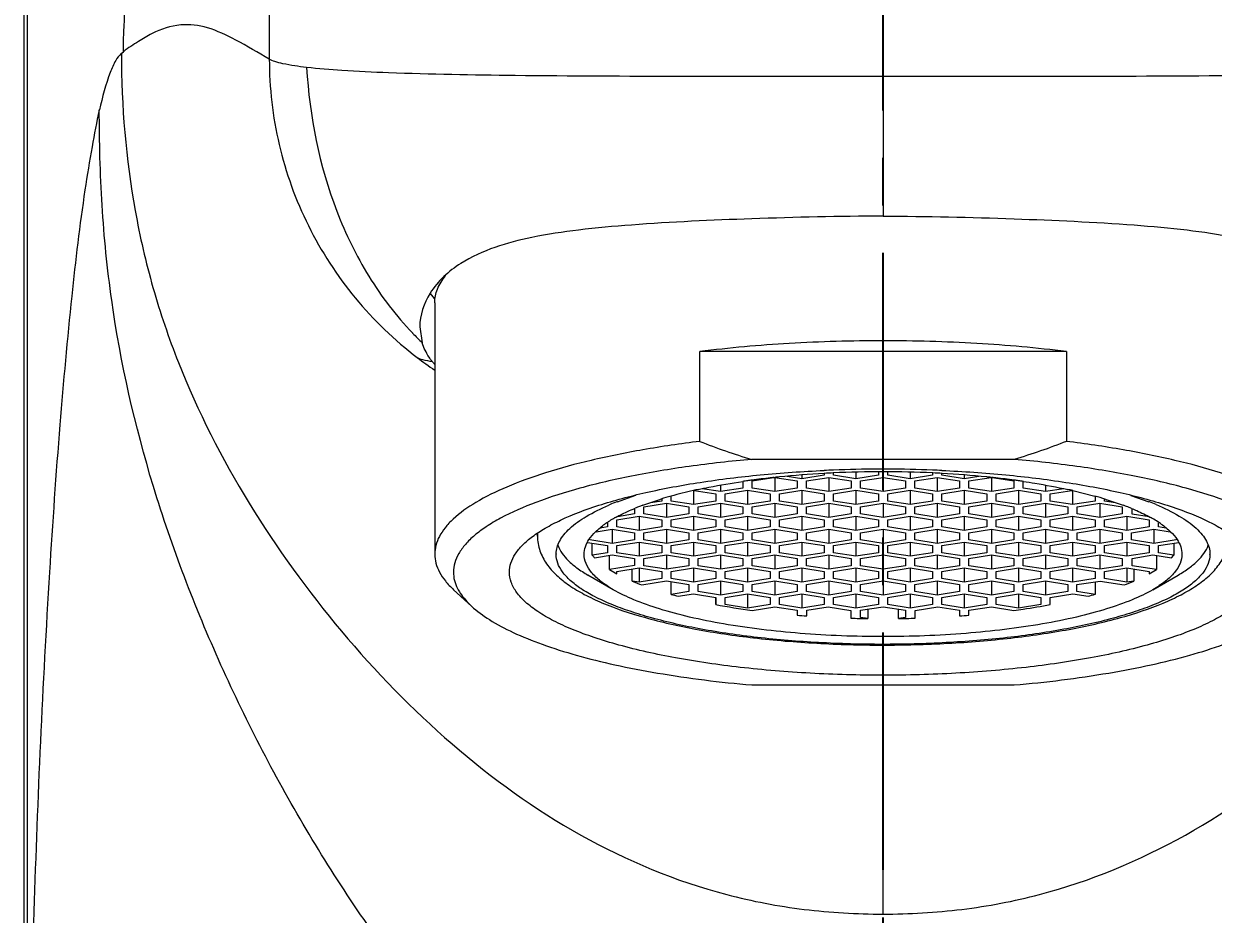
# Model space of a CAD drawing. Header units: millimetres. Extents: x 1991 to 2585, y -545 to -125.
# Drawn here: x 2343.25 to 2375.09, y -341.19 to -317.37 of the extents above; entities that cross this region are included whole.
import ezdxf

# ---------------------------------------------------------------- set-up
doc = ezdxf.new("R2010")
doc.units = ezdxf.units.MM
doc.header["$LTSCALE"] = 0.1
doc.linetypes.add('CENTERX2', pattern=[101.6, 63.5, -12.7, 12.7, -12.7])
doc.layers.get('0').update_dxf_attribs({"lineweight": 13})
doc.layers.add('CENTER', color=1, linetype='CENTERX2')
doc.layers.add('DIM', color=3, linetype='Continuous', lineweight=9)
doc.styles.get("Standard").update_dxf_attribs({"font": 'arial.ttf'})
doc.dimstyles.new('ISO-25', dxfattribs={"dimtxt": 2.5, "dimasz": 2.5, "dimexe": 1.25, "dimexo": 0.625, "dimtad": 1, "dimtxsty": 'Standard', "dimcen": 2.5, "dimadec": 0, "dimazin": 0, "dimtfac": 1, "dimtmove": 0, "dimatfit": 3, "dimfxl": 0, "dimarcsym": 0})

# ---------------------------------------------------------------- blocks, each defined once
blk = doc.blocks.new('*D14')
at = {"layer": 'Defpoints', "color": 0}
for p in [(2366.25, -268.181), (2437.775, -268.181), (2389.25, -408.015)]:
    blk.add_point(p, dxfattribs=at)
at = {"layer": 'DIM', "color": 3, "linetype": 'ByBlock', "lineweight": -2}
for p, q in [((2366.875, -268.181), (2439.025, -268.181)), ((2437.775, -405.515), (2437.775, -270.681)), ((2389.875, -408.015), (2439.025, -408.015))]:
    blk.add_line(p, q, dxfattribs=at)
at = {"layer": 'DIM', "color": 3}
for points in [[(2437.358, -270.681), (2438.192, -270.681), (2437.775, -268.181)], [(2437.358, -405.515), (2438.192, -405.515), (2437.775, -408.015)]]:
    blk.add_solid(points, dxfattribs=at)
at = {"layer": 'DIM', "color": 3, "insert": (2434.145, -338.098), "char_height": 5, "attachment_point": 5, "rotation": 90}
blk.add_mtext('139,8', dxfattribs=at)

msp = doc.modelspace()

# ---------------------------------------------------------------- linework, layer by layer
at = {"color": 7, "linetype": 'Continuous'}
for p, q in [((2343.25, -308.015), (2343.25, -407.968)), ((2343.35, -351.329), (2343.35, -308.015)), ((2349.822, -309.363), (2349.822, -318.315)), ((2366.25, -309.688), (2366.25, -318.782)), ((2345.861, -318.169), (2345.919, -318.12)), ((2366.25, -318.782), (2366.25, -322.518)), ((2354.124, -324.586), (2354.236, -324.717)), ((2354.25, -324.833), (2354.25, -331.562)), ((2353.85, -325.476), (2353.916, -325.907)), ((2361.342, -328.544), (2361.342, -326.141)), ((2371.159, -326.141), (2361.342, -326.141)), ((2371.159, -326.141), (2371.159, -328.544)), ((2369.764, -329.025), (2362.737, -329.025)), ((2362.75, -329.602), (2363.33, -329.509)), ((2363.328, -329.51), (2363.35, -329.507)), ((2363.35, -329.506), (2363.35, -329.888)), ((2363.357, -329.507), (2363.95, -329.602)), ((2364.075, -329.542), (2363.683, -329.479)), ((2364.075, -329.446), (2364.075, -329.542)), ((2364.675, -329.447), (2364.075, -329.542)), ((2364.2, -329.602), (2364.8, -329.506)), ((2364.675, -329.404), (2364.675, -329.447)), ((2364.8, -329.506), (2364.8, -329.888)), ((2364.8, -329.506), (2365.4, -329.602)), ((2364.925, -329.447), (2364.925, -329.394)), ((2365.525, -329.542), (2364.925, -329.447)), ((2365.525, -329.369), (2365.525, -329.542)), ((2366.125, -329.447), (2365.525, -329.542)), ((2365.65, -329.602), (2366.25, -329.506)), ((2366.125, -329.363), (2366.125, -329.447)), ((2366.25, -329.506), (2366.25, -329.888)), ((2366.25, -329.506), (2366.85, -329.602)), ((2366.375, -329.447), (2366.375, -329.363)), ((2366.975, -329.542), (2366.375, -329.447)), ((2366.975, -329.369), (2366.975, -329.542)), ((2367.575, -329.447), (2366.975, -329.542)), ((2367.1, -329.602), (2367.7, -329.506)), ((2367.575, -329.394), (2367.575, -329.447)), ((2367.7, -329.506), (2367.7, -329.888)), ((2367.7, -329.506), (2368.3, -329.602)), ((2367.825, -329.447), (2367.825, -329.404)), ((2368.425, -329.542), (2367.825, -329.447)), ((2368.425, -329.446), (2368.425, -329.542)), ((2368.818, -329.479), (2368.425, -329.542)), ((2368.55, -329.602), (2369.144, -329.507)), ((2369.15, -329.506), (2369.15, -329.888)), ((2369.151, -329.507), (2369.173, -329.51)), ((2369.171, -329.509), (2369.75, -329.602)), ((2361.9, -329.888), (2361.411, -329.81)), ((2361.9, -329.718), (2361.9, -329.888)), ((2362.5, -329.793), (2361.9, -329.888)), ((2362.5, -329.619), (2362.5, -329.793)), ((2362.75, -329.793), (2362.75, -329.602)), ((2363.35, -329.888), (2362.75, -329.793)), ((2363.95, -329.793), (2363.35, -329.888)), ((2363.95, -329.602), (2363.95, -329.793)), ((2364.2, -329.793), (2364.2, -329.602)), ((2364.8, -329.888), (2364.2, -329.793)), ((2365.4, -329.793), (2364.8, -329.888)), ((2365.4, -329.602), (2365.4, -329.793)), ((2365.65, -329.793), (2365.65, -329.602)), ((2366.25, -329.888), (2365.65, -329.793)), ((2366.85, -329.793), (2366.25, -329.888)), ((2366.85, -329.602), (2366.85, -329.793)), ((2367.1, -329.793), (2367.1, -329.602)), ((2367.7, -329.888), (2367.1, -329.793)), ((2368.3, -329.793), (2367.7, -329.888)), ((2368.3, -329.602), (2368.3, -329.793)), ((2368.55, -329.793), (2368.55, -329.602)), ((2369.15, -329.888), (2368.55, -329.793)), ((2369.75, -329.793), (2369.15, -329.888)), ((2369.75, -329.602), (2369.75, -329.793)), ((2370, -329.793), (2370, -329.619)), ((2370.6, -329.888), (2370, -329.793)), ((2370.6, -329.718), (2370.6, -329.888)), ((2371.09, -329.81), (2370.6, -329.888)), ((2359.139, -330.157), (2359.629, -329.986)), ((2359.822, -330.25), (2360.302, -330.088)), ((2360.325, -330.139), (2360.029, -330.186)), ((2360.325, -330.083), (2360.325, -330.139)), ((2360.575, -330.139), (2360.575, -330.014)), ((2361.175, -330.234), (2360.575, -330.139)), ((2361.175, -329.861), (2361.175, -330.234)), ((2361.775, -330.139), (2361.175, -330.234)), ((2361.195, -329.855), (2361.775, -329.948)), ((2361.775, -329.948), (2361.775, -330.139)), ((2362.025, -329.948), (2362.625, -329.852)), ((2362.025, -330.139), (2362.025, -329.948)), ((2362.625, -330.234), (2362.025, -330.139)), ((2362.625, -329.852), (2362.625, -330.234)), ((2362.625, -329.852), (2363.225, -329.948)), ((2363.225, -330.139), (2362.625, -330.234)), ((2363.225, -329.948), (2363.225, -330.139)), ((2363.475, -329.948), (2364.075, -329.852)), ((2363.475, -330.139), (2363.475, -329.948)), ((2364.075, -330.234), (2363.475, -330.139)), ((2364.075, -329.852), (2364.075, -330.234)), ((2364.075, -329.852), (2364.675, -329.948)), ((2364.675, -330.139), (2364.075, -330.234)), ((2364.675, -329.948), (2364.675, -330.139)), ((2364.925, -329.948), (2365.525, -329.852)), ((2364.925, -330.139), (2364.925, -329.948)), ((2365.525, -330.234), (2364.925, -330.139)), ((2365.525, -329.852), (2365.525, -330.234)), ((2365.525, -329.852), (2366.125, -329.948)), ((2366.125, -330.139), (2365.525, -330.234)), ((2366.125, -329.948), (2366.125, -330.139)), ((2366.375, -329.948), (2366.975, -329.852)), ((2366.375, -330.139), (2366.375, -329.948)), ((2366.975, -330.234), (2366.375, -330.139)), ((2366.975, -329.852), (2366.975, -330.234)), ((2366.975, -329.852), (2367.575, -329.948)), ((2367.575, -330.139), (2366.975, -330.234)), ((2367.575, -329.948), (2367.575, -330.139)), ((2367.825, -329.948), (2368.425, -329.852)), ((2367.825, -330.139), (2367.825, -329.948)), ((2368.425, -330.234), (2367.825, -330.139)), ((2368.425, -329.852), (2368.425, -330.234)), ((2368.425, -329.852), (2369.025, -329.948)), ((2369.025, -330.139), (2368.425, -330.234)), ((2369.025, -329.948), (2369.025, -330.139)), ((2369.275, -329.948), (2369.875, -329.852)), ((2369.275, -330.139), (2369.275, -329.948)), ((2369.875, -330.234), (2369.275, -330.139)), ((2369.875, -329.852), (2369.875, -330.234)), ((2369.875, -329.852), (2370.475, -329.948)), ((2370.475, -330.139), (2369.875, -330.234)), ((2370.475, -329.948), (2370.475, -330.139)), ((2370.725, -329.948), (2371.306, -329.855)), ((2370.725, -330.139), (2370.725, -329.948)), ((2371.325, -330.234), (2370.725, -330.139)), ((2371.325, -329.861), (2371.325, -330.234)), ((2371.925, -330.139), (2371.325, -330.234)), ((2371.328, -329.858), (2371.921, -330.007)), ((2371.925, -330.014), (2371.925, -330.139)), ((2372.175, -330.139), (2372.175, -330.083)), ((2372.472, -330.186), (2372.175, -330.139)), ((2372.199, -330.088), (2372.679, -330.25)), ((2372.882, -329.989), (2373.362, -330.157)), ((2359.599, -330.34), (2359.598, -330.485)), ((2359.85, -330.294), (2360.45, -330.198)), ((2359.85, -330.485), (2359.85, -330.294)), ((2360.45, -330.198), (2360.45, -330.58)), ((2360.45, -330.198), (2361.05, -330.294)), ((2361.05, -330.294), (2361.05, -330.485)), ((2361.3, -330.294), (2361.9, -330.198)), ((2361.3, -330.485), (2361.3, -330.294)), ((2361.9, -330.198), (2361.9, -330.58)), ((2361.9, -330.198), (2362.5, -330.294)), ((2362.5, -330.294), (2362.5, -330.485)), ((2362.75, -330.294), (2363.35, -330.198)), ((2362.75, -330.485), (2362.75, -330.294)), ((2363.35, -330.198), (2363.35, -330.58)), ((2363.35, -330.198), (2363.95, -330.294)), ((2363.95, -330.294), (2363.95, -330.485)), ((2364.2, -330.294), (2364.8, -330.198)), ((2364.2, -330.485), (2364.2, -330.294)), ((2364.8, -330.198), (2364.8, -330.58)), ((2364.8, -330.198), (2365.4, -330.294)), ((2365.4, -330.294), (2365.4, -330.485)), ((2365.65, -330.294), (2366.25, -330.198)), ((2365.65, -330.485), (2365.65, -330.294)), ((2366.25, -330.198), (2366.25, -330.58)), ((2366.25, -330.198), (2366.85, -330.294)), ((2366.85, -330.294), (2366.85, -330.485)), ((2367.1, -330.294), (2367.7, -330.198)), ((2367.1, -330.485), (2367.1, -330.294)), ((2367.7, -330.198), (2367.7, -330.58)), ((2367.7, -330.198), (2368.3, -330.294)), ((2368.3, -330.294), (2368.3, -330.485)), ((2368.55, -330.294), (2369.15, -330.198)), ((2368.55, -330.485), (2368.55, -330.294)), ((2369.15, -330.198), (2369.15, -330.58)), ((2369.15, -330.198), (2369.75, -330.294)), ((2369.75, -330.294), (2369.75, -330.485)), ((2370, -330.294), (2370.6, -330.198)), ((2370, -330.485), (2370, -330.294)), ((2370.6, -330.198), (2370.6, -330.58)), ((2370.6, -330.198), (2371.2, -330.294)), ((2371.2, -330.294), (2371.2, -330.485)), ((2371.45, -330.294), (2372.05, -330.198)), ((2371.45, -330.485), (2371.45, -330.294)), ((2372.05, -330.198), (2372.05, -330.58)), ((2372.05, -330.198), (2372.65, -330.294)), ((2372.65, -330.294), (2372.65, -330.485)), ((2372.918, -330.488), (2372.918, -330.348)), ((2358.874, -330.724), (2358.874, -330.831)), ((2359.125, -330.64), (2359.725, -330.545)), ((2359.125, -330.831), (2359.125, -330.64)), ((2359.598, -330.485), (2359.143, -330.558)), ((2359.725, -330.545), (2359.725, -330.927)), ((2359.725, -330.545), (2360.325, -330.64)), ((2360.45, -330.58), (2359.85, -330.485)), ((2360.325, -330.64), (2360.325, -330.831)), ((2361.05, -330.485), (2360.45, -330.58)), ((2360.575, -330.64), (2361.175, -330.545)), ((2360.575, -330.831), (2360.575, -330.64)), ((2361.175, -330.545), (2361.175, -330.927)), ((2361.175, -330.545), (2361.775, -330.64)), ((2361.9, -330.58), (2361.3, -330.485)), ((2361.775, -330.64), (2361.775, -330.831)), ((2362.5, -330.485), (2361.9, -330.58)), ((2362.025, -330.64), (2362.625, -330.545)), ((2362.025, -330.831), (2362.025, -330.64)), ((2362.625, -330.545), (2362.625, -330.927)), ((2362.625, -330.545), (2363.225, -330.64)), ((2363.35, -330.58), (2362.75, -330.485)), ((2363.225, -330.64), (2363.225, -330.831)), ((2363.95, -330.485), (2363.35, -330.58)), ((2363.475, -330.64), (2364.075, -330.545)), ((2363.475, -330.831), (2363.475, -330.64)), ((2364.075, -330.545), (2364.075, -330.927)), ((2364.075, -330.545), (2364.675, -330.64)), ((2364.8, -330.58), (2364.2, -330.485)), ((2364.675, -330.64), (2364.675, -330.831)), ((2365.4, -330.485), (2364.8, -330.58)), ((2364.925, -330.64), (2365.525, -330.545)), ((2364.925, -330.831), (2364.925, -330.64)), ((2365.525, -330.545), (2365.525, -330.927)), ((2365.525, -330.545), (2366.125, -330.64)), ((2366.25, -330.58), (2365.65, -330.485)), ((2366.125, -330.64), (2366.125, -330.831)), ((2366.85, -330.485), (2366.25, -330.58)), ((2366.375, -330.64), (2366.975, -330.545)), ((2366.375, -330.831), (2366.375, -330.64)), ((2366.975, -330.545), (2366.975, -330.927)), ((2366.975, -330.545), (2367.575, -330.64)), ((2367.7, -330.58), (2367.1, -330.485)), ((2367.575, -330.64), (2367.575, -330.831)), ((2368.3, -330.485), (2367.7, -330.58)), ((2367.825, -330.64), (2368.425, -330.545)), ((2367.825, -330.831), (2367.825, -330.64)), ((2368.425, -330.545), (2368.425, -330.927)), ((2368.425, -330.545), (2369.025, -330.64)), ((2369.15, -330.58), (2368.55, -330.485)), ((2369.025, -330.64), (2369.025, -330.831)), ((2369.75, -330.485), (2369.15, -330.58)), ((2369.275, -330.64), (2369.875, -330.545)), ((2369.275, -330.831), (2369.275, -330.64)), ((2369.875, -330.545), (2369.875, -330.927)), ((2369.875, -330.545), (2370.475, -330.64)), ((2370.6, -330.58), (2370, -330.485)), ((2370.475, -330.64), (2370.475, -330.831)), ((2371.2, -330.485), (2370.6, -330.58)), ((2370.725, -330.64), (2371.325, -330.545)), ((2370.725, -330.831), (2370.725, -330.64)), ((2371.325, -330.545), (2371.325, -330.927)), ((2371.325, -330.545), (2371.925, -330.64)), ((2372.05, -330.58), (2371.45, -330.485)), ((2371.925, -330.64), (2371.925, -330.831)), ((2372.65, -330.485), (2372.05, -330.58)), ((2372.177, -330.64), (2372.773, -330.545)), ((2372.177, -330.831), (2372.177, -330.64)), ((2372.773, -330.545), (2373.377, -330.64)), ((2372.78, -330.545), (2372.78, -330.926)), ((2373.373, -330.565), (2372.918, -330.488)), ((2373.377, -330.64), (2373.377, -330.831)), ((2373.627, -330.831), (2373.627, -330.724)), ((2357, -331.082), (2357, -331.016)), ((2358.567, -330.96), (2359, -330.891)), ((2358.874, -330.831), (2358.678, -330.862)), ((2359, -330.891), (2359, -331.273)), ((2359, -330.891), (2359.6, -330.986)), ((2359.725, -330.927), (2359.125, -330.831)), ((2359.6, -330.986), (2359.6, -331.177)), ((2360.325, -330.831), (2359.725, -330.927)), ((2359.85, -330.986), (2360.45, -330.891)), ((2359.85, -331.177), (2359.85, -330.986)), ((2360.45, -330.891), (2360.45, -331.273)), ((2360.45, -330.891), (2361.05, -330.986)), ((2361.175, -330.927), (2360.575, -330.831)), ((2361.05, -330.986), (2361.05, -331.177)), ((2361.775, -330.831), (2361.175, -330.927)), ((2361.3, -330.986), (2361.9, -330.891)), ((2361.3, -331.177), (2361.3, -330.986)), ((2361.9, -330.891), (2361.9, -331.273)), ((2361.9, -330.891), (2362.5, -330.986)), ((2362.625, -330.927), (2362.025, -330.831)), ((2362.5, -330.986), (2362.5, -331.177)), ((2363.225, -330.831), (2362.625, -330.927)), ((2362.75, -330.986), (2363.35, -330.891)), ((2362.75, -331.177), (2362.75, -330.986)), ((2363.35, -330.891), (2363.35, -331.273)), ((2363.35, -330.891), (2363.95, -330.986)), ((2364.075, -330.927), (2363.475, -330.831)), ((2363.95, -330.986), (2363.95, -331.177)), ((2364.675, -330.831), (2364.075, -330.927)), ((2364.2, -330.986), (2364.8, -330.891)), ((2364.2, -331.177), (2364.2, -330.986)), ((2364.8, -330.891), (2364.8, -331.273)), ((2364.8, -330.891), (2365.4, -330.986)), ((2365.525, -330.927), (2364.925, -330.831)), ((2365.4, -330.986), (2365.4, -331.177)), ((2366.125, -330.831), (2365.525, -330.927)), ((2365.65, -330.986), (2366.25, -330.891)), ((2365.65, -331.177), (2365.65, -330.986)), ((2366.25, -330.891), (2366.25, -331.273)), ((2366.25, -330.891), (2366.85, -330.986)), ((2366.975, -330.927), (2366.375, -330.831)), ((2366.85, -330.986), (2366.85, -331.177)), ((2367.575, -330.831), (2366.975, -330.927)), ((2367.1, -330.986), (2367.7, -330.891)), ((2367.1, -331.177), (2367.1, -330.986)), ((2367.7, -330.891), (2367.7, -331.273)), ((2367.7, -330.891), (2368.3, -330.986)), ((2368.425, -330.927), (2367.825, -330.831)), ((2368.3, -330.986), (2368.3, -331.177)), ((2369.025, -330.831), (2368.425, -330.927)), ((2368.55, -330.986), (2369.15, -330.891)), ((2368.55, -331.177), (2368.55, -330.986)), ((2369.15, -330.891), (2369.15, -331.273)), ((2369.15, -330.891), (2369.75, -330.986)), ((2369.875, -330.927), (2369.275, -330.831)), ((2369.75, -330.986), (2369.75, -331.177)), ((2370.475, -330.831), (2369.875, -330.927)), ((2370, -330.986), (2370.6, -330.891)), ((2370, -331.177), (2370, -330.986)), ((2370.6, -330.891), (2370.6, -331.273)), ((2370.6, -330.891), (2371.2, -330.986)), ((2371.325, -330.927), (2370.725, -330.831)), ((2371.2, -330.986), (2371.2, -331.177)), ((2371.925, -330.831), (2371.325, -330.927)), ((2371.45, -330.986), (2372.05, -330.891)), ((2371.45, -331.177), (2371.45, -330.986)), ((2372.05, -330.891), (2372.05, -331.273)), ((2372.05, -330.891), (2372.65, -330.986)), ((2372.78, -330.926), (2372.177, -330.831)), ((2372.65, -330.986), (2372.65, -331.177)), ((2373.377, -330.831), (2372.78, -330.926)), ((2372.9, -330.986), (2373.5, -330.891)), ((2372.9, -331.177), (2372.9, -330.986)), ((2373.5, -330.891), (2373.5, -331.273)), ((2373.5, -330.891), (2373.934, -330.96)), ((2373.823, -330.862), (2373.627, -330.831)), ((2358.336, -331.247), (2358.874, -331.333)), ((2358.4, -331.177), (2358.4, -331.16)), ((2359, -331.273), (2358.4, -331.177)), ((2358.465, -331.589), (2358.465, -331.268)), ((2358.874, -331.333), (2358.874, -331.524)), ((2359.6, -331.177), (2359, -331.273)), ((2359.125, -331.332), (2359.725, -331.237)), ((2359.125, -331.523), (2359.125, -331.332)), ((2359.725, -331.237), (2359.725, -331.619)), ((2359.725, -331.237), (2360.325, -331.332)), ((2360.45, -331.273), (2359.85, -331.177)), ((2360.325, -331.332), (2360.325, -331.523)), ((2361.05, -331.177), (2360.45, -331.273)), ((2360.575, -331.332), (2361.175, -331.237)), ((2360.575, -331.523), (2360.575, -331.332)), ((2361.175, -331.237), (2361.175, -331.619)), ((2361.175, -331.237), (2361.775, -331.332)), ((2361.9, -331.273), (2361.3, -331.177)), ((2361.775, -331.332), (2361.775, -331.523)), ((2362.5, -331.177), (2361.9, -331.273)), ((2362.025, -331.332), (2362.625, -331.237)), ((2362.025, -331.523), (2362.025, -331.332)), ((2362.625, -331.237), (2362.625, -331.619)), ((2362.625, -331.237), (2363.225, -331.332)), ((2363.35, -331.273), (2362.75, -331.177)), ((2363.225, -331.332), (2363.225, -331.523)), ((2363.95, -331.177), (2363.35, -331.273)), ((2363.475, -331.332), (2364.075, -331.237)), ((2363.475, -331.523), (2363.475, -331.332)), ((2364.075, -331.237), (2364.075, -331.619)), ((2364.075, -331.237), (2364.675, -331.332)), ((2364.8, -331.273), (2364.2, -331.177)), ((2364.675, -331.332), (2364.675, -331.523)), ((2365.4, -331.177), (2364.8, -331.273)), ((2364.925, -331.332), (2365.525, -331.237)), ((2364.925, -331.523), (2364.925, -331.332)), ((2365.525, -331.237), (2365.525, -331.619)), ((2365.525, -331.237), (2366.125, -331.332)), ((2366.25, -331.273), (2365.65, -331.177)), ((2366.125, -331.332), (2366.125, -331.523)), ((2366.85, -331.177), (2366.25, -331.273)), ((2366.375, -331.332), (2366.975, -331.237)), ((2366.375, -331.523), (2366.375, -331.332)), ((2366.975, -331.237), (2366.975, -331.619)), ((2366.975, -331.237), (2367.575, -331.332)), ((2367.7, -331.273), (2367.1, -331.177)), ((2367.575, -331.332), (2367.575, -331.523)), ((2368.3, -331.177), (2367.7, -331.273)), ((2367.825, -331.332), (2368.425, -331.237)), ((2367.825, -331.523), (2367.825, -331.332)), ((2368.425, -331.237), (2368.425, -331.619)), ((2368.425, -331.237), (2369.025, -331.332)), ((2369.15, -331.273), (2368.55, -331.177)), ((2369.025, -331.332), (2369.025, -331.523)), ((2369.75, -331.177), (2369.15, -331.273)), ((2369.275, -331.332), (2369.875, -331.237)), ((2369.275, -331.523), (2369.275, -331.332)), ((2369.875, -331.237), (2369.875, -331.619)), ((2369.875, -331.237), (2370.475, -331.332)), ((2370.6, -331.273), (2370, -331.177)), ((2370.475, -331.332), (2370.475, -331.523)), ((2371.2, -331.177), (2370.6, -331.273)), ((2370.725, -331.332), (2371.325, -331.237)), ((2370.725, -331.523), (2370.725, -331.332)), ((2371.325, -331.237), (2371.325, -331.619)), ((2371.325, -331.237), (2371.925, -331.332)), ((2372.05, -331.273), (2371.45, -331.177)), ((2371.925, -331.332), (2371.925, -331.523)), ((2372.65, -331.177), (2372.05, -331.273)), ((2372.177, -331.333), (2372.78, -331.237)), ((2372.177, -331.524), (2372.177, -331.333)), ((2372.773, -331.237), (2372.773, -331.619)), ((2372.78, -331.237), (2373.377, -331.332)), ((2373.5, -331.273), (2372.9, -331.177)), ((2373.377, -331.332), (2373.377, -331.523)), ((2374.1, -331.177), (2373.5, -331.273)), ((2373.627, -331.333), (2374.165, -331.247)), ((2373.627, -331.524), (2373.627, -331.333)), ((2374.036, -331.268), (2374.036, -331.589)), ((2374.1, -331.16), (2374.1, -331.177)), ((2358.874, -331.524), (2358.465, -331.589)), ((2358.528, -331.658), (2359, -331.583)), ((2358.93, -331.971), (2358.93, -331.594)), ((2359, -331.583), (2359.598, -331.678)), ((2359.725, -331.619), (2359.125, -331.523)), ((2359.598, -331.678), (2359.598, -331.867)), ((2359.598, -331.678), (2359.598, -331.867)), ((2360.325, -331.523), (2359.725, -331.619)), ((2359.85, -331.678), (2360.45, -331.583)), ((2359.85, -331.869), (2359.85, -331.678)), ((2360.45, -331.583), (2360.45, -331.965)), ((2360.45, -331.583), (2361.05, -331.678)), ((2361.175, -331.619), (2360.575, -331.523)), ((2361.05, -331.678), (2361.05, -331.869)), ((2361.775, -331.523), (2361.175, -331.619)), ((2361.3, -331.678), (2361.9, -331.583)), ((2361.3, -331.869), (2361.3, -331.678)), ((2361.9, -331.583), (2361.9, -331.965)), ((2361.9, -331.583), (2362.5, -331.678)), ((2362.625, -331.619), (2362.025, -331.523)), ((2362.5, -331.678), (2362.5, -331.869)), ((2363.225, -331.523), (2362.625, -331.619)), ((2362.75, -331.678), (2363.35, -331.583)), ((2362.75, -331.869), (2362.75, -331.678)), ((2363.35, -331.583), (2363.35, -331.965)), ((2363.35, -331.583), (2363.95, -331.678)), ((2364.075, -331.619), (2363.475, -331.523)), ((2363.95, -331.678), (2363.95, -331.869)), ((2364.675, -331.523), (2364.075, -331.619)), ((2364.2, -331.678), (2364.8, -331.583)), ((2364.2, -331.869), (2364.2, -331.678)), ((2364.8, -331.583), (2364.8, -331.965)), ((2364.8, -331.583), (2365.4, -331.678)), ((2365.525, -331.619), (2364.925, -331.523)), ((2365.4, -331.678), (2365.4, -331.869)), ((2366.125, -331.523), (2365.525, -331.619)), ((2365.65, -331.678), (2366.25, -331.583)), ((2365.65, -331.869), (2365.65, -331.678)), ((2366.25, -331.583), (2366.25, -331.965)), ((2366.25, -331.583), (2366.85, -331.678)), ((2366.975, -331.619), (2366.375, -331.523)), ((2366.85, -331.678), (2366.85, -331.869)), ((2367.575, -331.523), (2366.975, -331.619)), ((2367.1, -331.678), (2367.7, -331.583)), ((2367.1, -331.869), (2367.1, -331.678)), ((2367.7, -331.583), (2367.7, -331.965)), ((2367.7, -331.583), (2368.3, -331.678)), ((2368.425, -331.619), (2367.825, -331.523)), ((2368.3, -331.678), (2368.3, -331.869)), ((2369.025, -331.523), (2368.425, -331.619)), ((2368.55, -331.678), (2369.15, -331.583)), ((2368.55, -331.869), (2368.55, -331.678)), ((2369.15, -331.583), (2369.15, -331.965)), ((2369.15, -331.583), (2369.75, -331.678)), ((2369.875, -331.619), (2369.275, -331.523)), ((2369.75, -331.678), (2369.75, -331.869)), ((2370.475, -331.523), (2369.875, -331.619)), ((2370, -331.678), (2370.6, -331.583)), ((2370, -331.869), (2370, -331.678)), ((2370.6, -331.583), (2370.6, -331.965)), ((2370.6, -331.583), (2371.2, -331.678)), ((2371.325, -331.619), (2370.725, -331.523)), ((2371.2, -331.678), (2371.2, -331.869)), ((2371.925, -331.523), (2371.325, -331.619)), ((2371.45, -331.678), (2372.05, -331.583)), ((2371.45, -331.869), (2371.45, -331.678)), ((2372.05, -331.583), (2372.05, -331.965)), ((2372.05, -331.583), (2372.65, -331.678)), ((2372.773, -331.619), (2372.177, -331.524)), ((2372.65, -331.678), (2372.65, -331.869)), ((2373.377, -331.523), (2372.773, -331.619)), ((2372.918, -331.676), (2373.473, -331.581)), ((2372.918, -331.87), (2372.918, -331.676)), ((2373.473, -331.581), (2373.972, -331.659)), ((2373.57, -331.596), (2373.57, -331.972)), ((2374.036, -331.589), (2373.627, -331.524)), ((2373.972, -331.659), (2374.036, -331.589)), ((2359.598, -331.867), (2358.93, -331.971)), ((2358.93, -331.971), (2359.125, -332.084)), ((2359.125, -332.025), (2359.725, -331.929)), ((2359.125, -332.084), (2359.125, -332.025)), ((2359.537, -332.281), (2359.537, -331.959)), ((2359.725, -331.929), (2359.725, -332.311)), ((2359.725, -331.929), (2360.325, -332.025)), ((2360.45, -331.965), (2359.85, -331.869)), ((2360.325, -332.025), (2360.325, -332.216)), ((2361.05, -331.869), (2360.45, -331.965)), ((2360.575, -332.025), (2361.175, -331.929)), ((2360.575, -332.216), (2360.575, -332.025)), ((2361.175, -331.929), (2361.175, -332.311)), ((2361.175, -331.929), (2361.775, -332.025)), ((2361.9, -331.965), (2361.3, -331.869)), ((2361.775, -332.025), (2361.775, -332.216)), ((2362.5, -331.869), (2361.9, -331.965)), ((2362.025, -332.025), (2362.625, -331.929)), ((2362.025, -332.216), (2362.025, -332.025)), ((2362.625, -331.929), (2362.625, -332.311)), ((2362.625, -331.929), (2363.225, -332.025)), ((2363.35, -331.965), (2362.75, -331.869)), ((2363.225, -332.025), (2363.225, -332.216)), ((2363.95, -331.869), (2363.35, -331.965)), ((2363.475, -332.025), (2364.075, -331.929)), ((2363.475, -332.216), (2363.475, -332.025)), ((2364.075, -331.929), (2364.075, -332.311)), ((2364.075, -331.929), (2364.675, -332.025)), ((2364.8, -331.965), (2364.2, -331.869)), ((2364.675, -332.025), (2364.675, -332.216)), ((2365.4, -331.869), (2364.8, -331.965)), ((2364.925, -332.025), (2365.525, -331.929)), ((2364.925, -332.216), (2364.925, -332.025)), ((2365.525, -331.929), (2365.525, -332.311)), ((2365.525, -331.929), (2366.125, -332.025)), ((2366.25, -331.965), (2365.65, -331.869)), ((2366.125, -332.025), (2366.125, -332.216)), ((2366.85, -331.869), (2366.25, -331.965)), ((2366.375, -332.025), (2366.975, -331.929)), ((2366.375, -332.216), (2366.375, -332.025)), ((2366.975, -331.929), (2366.975, -332.311)), ((2366.975, -331.929), (2367.575, -332.025)), ((2367.7, -331.965), (2367.1, -331.869)), ((2367.575, -332.025), (2367.575, -332.216)), ((2368.3, -331.869), (2367.7, -331.965)), ((2367.825, -332.025), (2368.425, -331.929)), ((2367.825, -332.216), (2367.825, -332.025)), ((2368.425, -331.929), (2368.425, -332.311)), ((2368.425, -331.929), (2369.025, -332.025)), ((2369.15, -331.965), (2368.55, -331.869)), ((2369.025, -332.025), (2369.025, -332.216)), ((2369.75, -331.869), (2369.15, -331.965)), ((2369.275, -332.025), (2369.875, -331.929)), ((2369.275, -332.216), (2369.275, -332.025)), ((2369.875, -331.929), (2369.875, -332.311)), ((2369.875, -331.929), (2370.475, -332.025)), ((2370.6, -331.965), (2370, -331.869)), ((2370.475, -332.025), (2370.475, -332.216)), ((2371.2, -331.869), (2370.6, -331.965)), ((2370.725, -332.025), (2371.325, -331.929)), ((2370.725, -332.216), (2370.725, -332.025)), ((2371.325, -331.929), (2371.325, -332.311)), ((2371.325, -331.929), (2371.925, -332.025)), ((2372.05, -331.965), (2371.45, -331.869)), ((2371.925, -332.025), (2371.925, -332.216)), ((2372.65, -331.869), (2372.05, -331.965)), ((2372.175, -332.025), (2372.775, -331.929)), ((2372.175, -332.216), (2372.175, -332.025)), ((2372.775, -331.929), (2372.775, -332.311)), ((2372.775, -331.929), (2373.375, -332.025)), ((2373.57, -331.972), (2372.918, -331.87)), ((2372.964, -331.959), (2372.964, -332.281)), ((2373.375, -332.084), (2373.57, -331.972)), ((2373.375, -332.025), (2373.375, -332.084)), ((2359.028, -332.511), (2358.351, -332.119)), ((2359.725, -332.311), (2359.537, -332.281)), ((2360.325, -332.216), (2359.725, -332.311)), ((2359.797, -332.385), (2360.456, -332.277)), ((2360.456, -332.277), (2361.05, -332.371)), ((2361.175, -332.311), (2360.575, -332.216)), ((2360.58, -332.637), (2360.58, -332.297)), ((2361.05, -332.371), (2361.05, -332.562)), ((2361.775, -332.216), (2361.175, -332.311)), ((2361.3, -332.371), (2361.9, -332.275)), ((2361.3, -332.562), (2361.3, -332.371)), ((2361.9, -332.275), (2361.9, -332.657)), ((2361.9, -332.275), (2362.5, -332.371)), ((2362.625, -332.311), (2362.025, -332.216)), ((2362.5, -332.371), (2362.5, -332.562)), ((2363.225, -332.216), (2362.625, -332.311)), ((2362.75, -332.371), (2363.35, -332.275)), ((2362.75, -332.562), (2362.75, -332.371)), ((2363.35, -332.275), (2363.35, -332.657)), ((2363.35, -332.275), (2363.95, -332.371)), ((2364.075, -332.311), (2363.475, -332.216)), ((2363.95, -332.371), (2363.95, -332.562)), ((2364.675, -332.216), (2364.075, -332.311)), ((2364.2, -332.371), (2364.8, -332.275)), ((2364.2, -332.562), (2364.2, -332.371)), ((2364.8, -332.275), (2364.8, -332.657)), ((2364.8, -332.275), (2365.4, -332.371)), ((2365.525, -332.311), (2364.925, -332.216)), ((2365.4, -332.371), (2365.4, -332.562)), ((2366.125, -332.216), (2365.525, -332.311)), ((2365.65, -332.371), (2366.25, -332.275)), ((2365.65, -332.562), (2365.65, -332.371)), ((2366.25, -332.275), (2366.25, -332.657)), ((2366.25, -332.275), (2366.85, -332.371)), ((2366.975, -332.311), (2366.375, -332.216)), ((2366.85, -332.371), (2366.85, -332.562)), ((2367.575, -332.216), (2366.975, -332.311)), ((2367.1, -332.371), (2367.7, -332.275)), ((2367.1, -332.562), (2367.1, -332.371)), ((2367.7, -332.275), (2367.7, -332.657)), ((2367.7, -332.275), (2368.3, -332.371)), ((2368.425, -332.311), (2367.825, -332.216)), ((2368.3, -332.371), (2368.3, -332.562)), ((2369.025, -332.216), (2368.425, -332.311)), ((2368.55, -332.371), (2369.15, -332.275)), ((2368.55, -332.562), (2368.55, -332.371)), ((2369.15, -332.275), (2369.15, -332.657)), ((2369.15, -332.275), (2369.75, -332.371)), ((2369.875, -332.311), (2369.275, -332.216)), ((2369.75, -332.371), (2369.75, -332.562)), ((2370.475, -332.216), (2369.875, -332.311)), ((2370, -332.371), (2370.6, -332.275)), ((2370, -332.562), (2370, -332.371)), ((2370.6, -332.275), (2370.6, -332.657)), ((2370.6, -332.275), (2371.2, -332.371)), ((2371.325, -332.311), (2370.725, -332.216)), ((2371.2, -332.371), (2371.2, -332.562)), ((2371.925, -332.216), (2371.325, -332.311)), ((2371.439, -332.377), (2372.062, -332.28)), ((2371.439, -332.556), (2371.439, -332.377)), ((2371.927, -332.301), (2371.927, -332.636)), ((2372.062, -332.28), (2372.703, -332.385)), ((2372.775, -332.311), (2372.175, -332.216)), ((2372.964, -332.281), (2372.775, -332.311)), ((2373.473, -332.511), (2374.15, -332.119)), ((2355.233, -332.952), (2354.754, -332.511)), ((2361.05, -332.562), (2360.58, -332.637)), ((2360.765, -332.687), (2361.175, -332.621)), ((2361.175, -332.621), (2361.773, -332.717)), ((2361.9, -332.657), (2361.3, -332.562)), ((2362.5, -332.562), (2361.9, -332.657)), ((2362.025, -332.717), (2362.625, -332.621)), ((2362.625, -332.621), (2362.625, -333.003)), ((2362.625, -332.621), (2363.225, -332.717)), ((2363.35, -332.657), (2362.75, -332.562)), ((2363.95, -332.562), (2363.35, -332.657)), ((2363.475, -332.717), (2364.075, -332.621)), ((2364.075, -332.621), (2364.075, -333.003)), ((2364.075, -332.621), (2364.675, -332.717)), ((2364.8, -332.657), (2364.2, -332.562)), ((2365.4, -332.562), (2364.8, -332.657)), ((2364.925, -332.717), (2365.525, -332.621)), ((2365.525, -332.621), (2365.525, -333.003)), ((2365.525, -332.621), (2366.125, -332.717)), ((2366.25, -332.657), (2365.65, -332.562)), ((2366.85, -332.562), (2366.25, -332.657)), ((2366.375, -332.717), (2366.975, -332.621)), ((2366.975, -332.621), (2366.975, -333.003)), ((2366.975, -332.621), (2367.575, -332.717)), ((2367.7, -332.657), (2367.1, -332.562)), ((2368.3, -332.562), (2367.7, -332.657)), ((2367.825, -332.717), (2368.425, -332.621)), ((2368.425, -332.621), (2368.425, -333.003)), ((2368.425, -332.621), (2369.025, -332.717)), ((2369.15, -332.657), (2368.55, -332.562)), ((2369.75, -332.562), (2369.15, -332.657)), ((2369.275, -332.717), (2369.875, -332.621)), ((2369.875, -332.621), (2369.875, -333.003)), ((2369.875, -332.621), (2370.475, -332.717)), ((2370.6, -332.657), (2370, -332.562)), ((2371.2, -332.562), (2370.6, -332.657)), ((2370.728, -332.717), (2371.327, -332.622)), ((2371.327, -332.622), (2371.737, -332.687)), ((2371.927, -332.636), (2371.439, -332.556)), ((2361.773, -332.909), (2361.773, -332.717)), ((2361.773, -332.717), (2361.773, -332.909)), ((2362.025, -332.908), (2362.025, -332.717)), ((2362.625, -333.003), (2362.025, -332.908)), ((2363.225, -332.908), (2362.625, -333.003)), ((2362.748, -333.064), (2363.351, -332.968)), ((2363.225, -332.717), (2363.225, -332.908)), ((2363.351, -332.968), (2363.95, -333.063)), ((2363.475, -332.908), (2363.475, -332.717)), ((2364.075, -333.003), (2363.475, -332.908)), ((2364.675, -332.908), (2364.075, -333.003)), ((2364.206, -333.056), (2364.784, -332.97)), ((2364.675, -332.717), (2364.675, -332.908)), ((2364.784, -332.97), (2365.39, -333.068)), ((2364.925, -332.908), (2364.925, -332.717)), ((2365.525, -333.003), (2364.925, -332.908)), ((2366.125, -332.908), (2365.525, -333.003)), ((2365.65, -333.063), (2366.25, -332.967)), ((2366.125, -332.717), (2366.125, -332.908)), ((2366.25, -332.967), (2366.85, -333.063)), ((2366.375, -332.908), (2366.375, -332.717)), ((2366.975, -333.003), (2366.375, -332.908)), ((2367.575, -332.908), (2366.975, -333.003)), ((2367.111, -333.068), (2367.717, -332.97)), ((2367.575, -332.717), (2367.575, -332.908)), ((2367.717, -332.97), (2368.295, -333.056)), ((2367.825, -332.908), (2367.825, -332.717)), ((2368.425, -333.003), (2367.825, -332.908)), ((2369.025, -332.908), (2368.425, -333.003)), ((2368.55, -333.063), (2369.15, -332.968)), ((2369.025, -332.717), (2369.025, -332.908)), ((2369.15, -332.968), (2369.752, -333.064)), ((2369.275, -332.908), (2369.275, -332.717)), ((2369.875, -333.003), (2369.275, -332.908)), ((2370.475, -332.908), (2369.875, -333.003)), ((2370.475, -332.717), (2370.475, -332.908)), ((2370.728, -332.909), (2370.728, -332.717)), ((2363.95, -333.063), (2363.95, -333.194)), ((2364.206, -333.214), (2364.206, -333.056)), ((2365.39, -333.068), (2365.39, -333.274)), ((2365.65, -333.254), (2365.65, -333.063)), ((2365.839, -333.284), (2365.65, -333.254)), ((2365.839, -333.033), (2365.839, -333.284)), ((2366.662, -333.284), (2366.662, -333.033)), ((2366.85, -333.254), (2366.662, -333.284)), ((2366.85, -333.063), (2366.85, -333.254)), ((2367.111, -333.274), (2367.111, -333.068)), ((2368.295, -333.056), (2368.295, -333.214)), ((2368.55, -333.194), (2368.55, -333.063)), ((2362.737, -335.061), (2369.764, -335.061)), ((2366.25, -341.193), (2366.25, -335.052))]:
    msp.add_line(p, q, dxfattribs=at)
for centre, radius, start, end in [((2355.484, -323.763), 1.253, 206.1797, 208.0502), ((2359.975, -319.629), 8.725, 223.6289, 226.0144), ((2359.91, -318.267), 10.104, 232.6807, 235.9288), ((2355.738, -325.204), 1.965, 217.7572, 220.563), ((2365.869, -352.997), 23.624, 96.174, 96.4055), ((2365.918, -353.456), 24.086, 95.8182, 96.12), ((2366.083, -355.141), 25.779, 93.139, 95.8034), ((2366.206, -357.067), 27.709, 92.6612, 93.1758), ((2366.224, -364.542), 35.255, 92.1116, 92.5188), ((2366.25, -358.144), 28.787, 87.3505, 92.6495), ((2366.246, -365.171), 35.885, 90.1922, 92.1096), ((2366.25, -365.597), 36.31, 89.8022, 90.1978), ((2366.252, -365.319), 36.033, 87.8943, 89.8038), ((2366.277, -364.542), 35.255, 87.4812, 87.8884), ((2366.295, -357.067), 27.709, 86.8242, 87.3388), ((2366.378, -355.654), 26.293, 84.2227, 86.8349), ((2366.583, -353.456), 24.086, 83.88, 84.1818), ((2366.632, -352.997), 23.624, 83.5945, 83.826), ((2364.428, -344.238), 14.744, 102.2287, 102.7565), ((2365.526, -350.3), 20.906, 97.9782, 98.335), ((2365.596, -350.804), 21.414, 97.669, 97.9784), ((2365.731, -351.812), 22.431, 96.3933, 97.665), ((2366.733, -352.113), 22.735, 82.3435, 83.5982), ((2366.905, -350.804), 21.414, 82.0216, 82.331), ((2366.975, -350.3), 20.906, 81.665, 82.0218), ((2368.073, -344.238), 14.744, 77.2435, 77.7713), ((2363.38, -340.136), 10.51, 105.4536, 107.0312), ((2363.944, -342.178), 12.627, 102.6799, 105.4516), ((2369.052, -340.373), 10.755, 72.9868, 74.5284), ((2361.501, -336.349), 6.627, 112.7172, 113.0478), ((2361.679, -336.776), 7.09, 111.1546, 112.7095), ((2361.895, -337.324), 7.679, 111.0295, 111.1788), ((2362.12, -336.451), 6.613, 111.1423, 112.2778), ((2362.336, -337.006), 7.209, 110.4039, 111.1516), ((2370.165, -337.006), 7.209, 68.8484, 69.5961), ((2370.353, -336.522), 6.69, 67.6114, 68.8498), ((2370.607, -337.323), 7.677, 68.8166, 68.9679), ((2370.765, -336.917), 7.242, 67.3072, 68.8243), ((2360.379, -333.001), 2.742, 122.732, 125.0856), ((2360.628, -333.386), 3.2, 120.1014, 122.7541), ((2360.818, -333.708), 3.574, 119.7851, 120.1556), ((2360.894, -333.84), 3.727, 118.9492, 119.7818), ((2371.608, -333.839), 3.725, 60.2181, 61.0385), ((2371.8, -333.506), 3.341, 57.3033, 60.2374), ((2372.085, -333.056), 2.809, 54.9454, 57.2434), ((2357.703, -331.082), 0.703, 179.0726, 180), ((2357.707, -331.082), 0.707, 173.5519, 179.0617), ((2358.165, -331.562), 0.665, 179.0726, 180), ((2359.504, -330.697), 1.369, 220.6344, 224.5484), ((2374.336, -331.562), 0.665, 359.0726, 360), ((2362.087, -326.28), 6.52, 246.9843, 249.4373), ((2370.332, -326.074), 6.741, 290.5932, 292.9754), ((2363.723, -321.287), 11.777, 254.5205, 255.4529), ((2368.74, -321.145), 11.924, 284.5566, 285.5006), ((2365.272, -314.064), 19.167, 259.4831, 262.4339), ((2366.103, -307.177), 26.106, 265.2713, 265.8337), ((2366.247, -304.528), 28.759, 268.2934, 269.187), ((2366.254, -304.526), 28.761, 270.8138, 271.7074), ((2366.398, -307.177), 26.105, 274.1663, 274.7274)]:
    msp.add_arc(centre, radius, start, end, dxfattribs=at)
for points, knots in [([(2345.919, -318.12), (2345.918, -317.971), (2345.921, -317.692), (2345.957, -317.123), (2345.967, -316.399), (2345.976, -315.5), (2345.974, -314.28), (2345.964, -312.754), (2345.954, -311.533), (2345.949, -310.924)], [0, 0, 0, 0, 0.062093, 0.116445, 0.237329, 0.363845, 0.491344, 0.745938, 1, 1, 1, 1]), ([(2349.822, -318.316), (2349.524, -318.143), (2348.991, -317.828), (2348.213, -317.451), (2347.418, -317.343), (2346.924, -317.515), (2346.684, -317.633)], [0, 0, 0, 0, 0.306152, 0.550357, 0.762851, 1, 1, 1, 1]), ([(2346.684, -317.635), (2346.559, -317.698), (2346.301, -317.855), (2346.046, -318.016), (2345.92, -318.118)], [0, 0, 0, 0, 0.464973, 1, 1, 1, 1]), ([(2345.861, -318.169), (2345.799, -318.218), (2345.683, -318.383), (2345.47, -318.881), (2345.354, -319.334), (2345.277, -319.673)], [0, 0, 0, 0, 0.145531, 0.360471, 1, 1, 1, 1]), ([(2345.862, -318.166), (2345.863, -319.573), (2346.043, -321.691), (2346.674, -324.439), (2347.583, -327.109), (2349.193, -330.259), (2351.679, -333.689), (2354.633, -336.728), (2358.074, -339.217), (2361.362, -340.584), (2364.135, -341.111), (2365.546, -341.189), (2366.25, -341.193)], [0, 0, 0, 0, 0.124965, 0.187505, 0.250045, 0.375024, 0.500045, 0.625052, 0.74999, 0.874849, 0.937419, 1, 1, 1, 1]), ([(2349.822, -318.315), (2349.822, -319.083), (2350, -320.626), (2350.789, -322.811), (2352.054, -324.761), (2353.173, -325.837), (2353.784, -326.303)], [0, 0, 0, 0, 0.250007, 0.499988, 0.749972, 1, 1, 1, 1]), ([(2350.821, -318.539), (2350.608, -318.514), (2350.32, -318.476), (2349.988, -318.391), (2349.868, -318.343), (2349.822, -318.315)], [0, 0, 0, 0, 0.626213, 0.843039, 1, 1, 1, 1]), ([(2366.25, -341.193), (2366.955, -341.189), (2368.366, -341.111), (2371.139, -340.584), (2374.427, -339.217), (2377.868, -336.728), (2380.822, -333.689), (2383.308, -330.259), (2384.918, -327.108), (2385.827, -324.439), (2386.458, -321.691), (2386.638, -319.573), (2386.639, -318.166)], [0, 0, 0, 0, 0.062583, 0.125154, 0.250016, 0.374953, 0.49996, 0.62498, 0.749956, 0.812496, 0.875036, 1, 1, 1, 1]), ([(2350.821, -318.539), (2350.898, -319.848), (2351.287, -321.809), (2352.43, -324.154), (2353.218, -325.186), (2353.66, -325.649)], [0, 0, 0, 0, 0.504793, 0.753378, 1, 1, 1, 1]), ([(2366.25, -318.782), (2364.459, -318.782), (2361.175, -318.785), (2356.763, -318.768), (2353.725, -318.72), (2351.866, -318.633), (2351.135, -318.575), (2350.821, -318.539)], [0, 0, 0, 0, 0.348201, 0.63822, 0.857612, 0.938535, 1, 1, 1, 1]), ([(2381.68, -318.539), (2381.366, -318.575), (2380.635, -318.633), (2378.776, -318.72), (2375.738, -318.768), (2371.326, -318.785), (2368.042, -318.782), (2366.25, -318.782)], [0, 0, 0, 0, 0.061465, 0.142388, 0.36178, 0.651799, 1, 1, 1, 1]), ([(2345.272, -319.673), (2345.199, -320.001), (2345.063, -320.713), (2344.791, -322.371), (2344.5, -324.851), (2344.189, -328.262), (2343.811, -333.747), (2343.463, -341.491), (2343.36, -347.924), (2343.35, -351.329)], [0, 0, 0, 0, 0.031739, 0.068526, 0.158767, 0.267607, 0.392089, 0.678244, 1, 1, 1, 1]), ([(2366.251, -351.341), (2365.4, -351.331), (2363.689, -351.096), (2361.321, -350.087), (2359.169, -348.697), (2357.206, -347.054), (2355.407, -345.237), (2353.206, -342.635), (2350.802, -339.107), (2348.442, -334.567), (2346.604, -329.789), (2345.654, -325.62), (2345.315, -322.229), (2345.272, -320.525), (2345.272, -319.673)], [0, 0, 0, 0, 0.062478, 0.124981, 0.187488, 0.250005, 0.312523, 0.375042, 0.500018, 0.625008, 0.749992, 0.874943, 0.93747, 1, 1, 1, 1]), ([(2387.229, -319.673), (2387.229, -320.525), (2387.186, -322.229), (2386.847, -325.62), (2385.897, -329.789), (2384.059, -334.567), (2381.699, -339.107), (2379.295, -342.635), (2377.094, -345.237), (2375.295, -347.054), (2373.332, -348.697), (2371.18, -350.087), (2368.812, -351.095), (2367.101, -351.332), (2366.251, -351.341)], [0, 0, 0, 0, 0.06253, 0.125057, 0.250009, 0.374992, 0.499982, 0.624958, 0.687477, 0.749995, 0.812513, 0.875021, 0.937523, 1, 1, 1, 1]), ([(2366.25, -322.518), (2365.079, -322.518), (2362.833, -322.575), (2360.116, -322.695), (2358.151, -322.869), (2356.601, -323.101), (2355.517, -323.423), (2354.946, -323.785)], [0, 0, 0, 0, 0.306823, 0.58819, 0.712339, 0.822823, 1, 1, 1, 1]), ([(2366.25, -322.518), (2367.421, -322.518), (2369.664, -322.574), (2372.378, -322.695), (2374.341, -322.869), (2375.891, -323.099), (2376.975, -323.419), (2377.547, -323.78)], [0, 0, 0, 0, 0.3067, 0.58799, 0.712143, 0.822664, 1, 1, 1, 1]), ([(2354.946, -323.785), (2354.625, -323.989), (2354.088, -324.466), (2353.85, -325.165), (2353.851, -325.479)], [0, 0, 0, 0, 0.547261, 1, 1, 1, 1]), ([(2354.25, -324.833), (2354.25, -324.709), (2354.308, -324.443), (2354.454, -324.217), (2354.542, -324.108)], [0, 0, 0, 0, 0.468799, 1, 1, 1, 1]), ([(2354.184, -326.408), (2354.154, -326.369), (2354.043, -326.214), (2353.958, -326.041), (2353.916, -325.907)], [0, 0, 0, 0, 0.260759, 1, 1, 1, 1]), ([(2371.159, -326.141), (2370.363, -326.042), (2368.728, -325.898), (2366.25, -325.828), (2363.773, -325.898), (2362.138, -326.042), (2361.342, -326.141)], [0, 0, 0, 0, 0.244803, 0.5, 0.755197, 1, 1, 1, 1]), ([(2353.784, -326.303), (2353.828, -326.327), (2353.962, -326.366), (2354.097, -326.393), (2354.184, -326.408)], [0, 0, 0, 0, 0.36188, 1, 1, 1, 1]), ([(2361.342, -328.544), (2360.834, -328.607), (2359.862, -328.749), (2358.483, -329.026), (2357.263, -329.354), (2356.225, -329.724), (2355.389, -330.131), (2354.839, -330.514), (2354.529, -330.841), (2354.37, -331.077), (2354.273, -331.317), (2354.25, -331.483), (2354.25, -331.562)], [0, 0, 0, 0, 0.189648, 0.364392, 0.521256, 0.65785, 0.772661, 0.865536, 0.904421, 0.939027, 0.970403, 1, 1, 1, 1]), ([(2378.25, -331.562), (2378.25, -331.483), (2378.228, -331.317), (2378.131, -331.077), (2377.972, -330.841), (2377.662, -330.514), (2377.112, -330.131), (2376.276, -329.724), (2375.238, -329.354), (2374.018, -329.026), (2372.639, -328.749), (2371.667, -328.607), (2371.159, -328.544)], [0, 0, 0, 0, 0.029597, 0.060973, 0.095579, 0.134464, 0.227339, 0.34215, 0.478744, 0.635608, 0.810352, 1, 1, 1, 1]), ([(2362.737, -329.025), (2362.177, -329.074), (2361.099, -329.194), (2359.563, -329.448), (2358.19, -329.764), (2357.015, -330.133), (2356.18, -330.494), (2355.641, -330.811), (2355.324, -331.044), (2355.073, -331.284), (2354.889, -331.531), (2354.776, -331.784), (2354.75, -331.959), (2354.75, -332.043)], [0, 0, 0, 0, 0.188317, 0.363488, 0.521784, 0.660084, 0.77619, 0.825649, 0.869447, 0.907909, 0.941681, 0.971848, 1, 1, 1, 1]), ([(2377.75, -332.043), (2377.75, -331.959), (2377.725, -331.784), (2377.612, -331.531), (2377.428, -331.284), (2377.177, -331.044), (2376.86, -330.811), (2376.321, -330.494), (2375.486, -330.133), (2374.311, -329.764), (2372.938, -329.448), (2371.402, -329.194), (2370.324, -329.074), (2369.764, -329.025)], [0, 0, 0, 0, 0.028152, 0.058319, 0.092091, 0.130553, 0.174351, 0.22381, 0.339916, 0.478216, 0.636512, 0.811683, 1, 1, 1, 1]), ([(2356.25, -332.043), (2356.25, -331.961), (2356.279, -331.789), (2356.404, -331.542), (2356.604, -331.303), (2356.877, -331.072), (2357.222, -330.85), (2357.806, -330.549), (2358.703, -330.214), (2359.955, -329.883), (2361.4, -329.617), (2362.994, -329.422), (2364.103, -329.346), (2364.674, -329.321)], [0, 0, 0, 0, 0.026566, 0.055485, 0.088527, 0.126807, 0.170913, 0.221081, 0.339381, 0.480106, 0.640026, 0.814941, 1, 1, 1, 1]), ([(2367.827, -329.321), (2368.398, -329.346), (2369.507, -329.422), (2371.101, -329.617), (2372.546, -329.883), (2373.798, -330.214), (2374.695, -330.549), (2375.279, -330.85), (2375.624, -331.072), (2375.897, -331.303), (2376.097, -331.542), (2376.222, -331.789), (2376.25, -331.961), (2376.25, -332.043)], [0, 0, 0, 0, 0.185059, 0.359974, 0.519893, 0.660618, 0.778918, 0.829086, 0.873192, 0.911473, 0.944514, 0.973434, 1, 1, 1, 1]), ([(2361.305, -329.829), (2361.4, -329.809), (2361.794, -329.727), (2362.192, -329.66), (2362.495, -329.615)], [0, 0, 0, 0, 0.240085, 1, 1, 1, 1]), ([(2370.006, -329.615), (2370.109, -329.63), (2370.508, -329.692), (2370.904, -329.766), (2371.196, -329.829)], [0, 0, 0, 0, 0.259532, 1, 1, 1, 1]), ([(2357.501, -331.552), (2357.502, -331.494), (2357.519, -331.374), (2357.592, -331.2), (2357.709, -331.03), (2357.935, -330.794), (2358.334, -330.516), (2358.701, -330.339), (2358.907, -330.251)], [0, 0, 0, 0, 0.086433, 0.178286, 0.279657, 0.393496, 0.665, 1, 1, 1, 1]), ([(2359.09, -330.579), (2359.129, -330.557), (2359.3, -330.467), (2359.476, -330.388), (2359.613, -330.332)], [0, 0, 0, 0, 0.234251, 1, 1, 1, 1]), ([(2372.901, -330.337), (2372.947, -330.356), (2373.121, -330.43), (2373.291, -330.512), (2373.412, -330.579)], [0, 0, 0, 0, 0.265518, 1, 1, 1, 1]), ([(2373.559, -330.236), (2373.772, -330.325), (2374.149, -330.505), (2374.56, -330.788), (2374.792, -331.029), (2374.911, -331.203), (2374.984, -331.381), (2375, -331.503), (2375, -331.562)], [0, 0, 0, 0, 0.336449, 0.608258, 0.721832, 0.822726, 0.914017, 1, 1, 1, 1]), ([(2358.378, -331.17), (2358.428, -331.094), (2358.56, -330.943), (2358.715, -330.819), (2358.803, -330.757)], [0, 0, 0, 0, 0.459526, 1, 1, 1, 1]), ([(2373.698, -330.757), (2373.786, -330.819), (2373.941, -330.943), (2374.073, -331.094), (2374.123, -331.17)], [0, 0, 0, 0, 0.540483, 1, 1, 1, 1]), ([(2357, -331.082), (2357, -331.213), (2357.046, -331.477), (2357.235, -331.832), (2357.509, -332.14), (2357.855, -332.409), (2358.264, -332.651), (2358.929, -332.961), (2359.923, -333.289), (2361.283, -333.595), (2362.825, -333.821), (2364.494, -333.961), (2366.23, -334.009), (2367.966, -333.964), (2369.637, -333.826), (2371.183, -333.601), (2372.549, -333.297), (2373.546, -332.97), (2374.215, -332.662), (2374.628, -332.421), (2374.977, -332.154), (2375.255, -331.848), (2375.448, -331.495), (2375.498, -331.232), (2375.5, -331.101)], [0, 0, 0, 0, 0.019221, 0.038332, 0.058056, 0.079075, 0.102119, 0.127567, 0.186166, 0.254635, 0.33133, 0.413865, 0.499435, 0.585042, 0.667682, 0.744546, 0.813233, 0.872076, 0.897644, 0.920795, 0.941897, 0.961664, 0.980785, 1, 1, 1, 1]), ([(2357.545, -331.324), (2357.602, -331.479), (2357.77, -331.699), (2358.065, -331.942), (2358.25, -332.061), (2358.351, -332.119)], [0, 0, 0, 0, 0.429296, 0.695092, 1, 1, 1, 1]), ([(2358.25, -331.562), (2358.25, -331.496), (2358.274, -331.356), (2358.338, -331.23), (2358.378, -331.17)], [0, 0, 0, 0, 0.478276, 1, 1, 1, 1]), ([(2374.123, -331.17), (2374.162, -331.23), (2374.227, -331.356), (2374.25, -331.496), (2374.25, -331.562)], [0, 0, 0, 0, 0.521724, 1, 1, 1, 1]), ([(2374.15, -332.119), (2374.251, -332.06), (2374.436, -331.942), (2374.732, -331.698), (2374.901, -331.477), (2374.957, -331.322)], [0, 0, 0, 0, 0.30504, 0.570859, 1, 1, 1, 1]), ([(2354.25, -331.562), (2354.25, -331.643), (2354.273, -331.81), (2354.373, -332.054), (2354.536, -332.293), (2354.676, -332.439), (2354.754, -332.511)], [0, 0, 0, 0, 0.219552, 0.452602, 0.710124, 1, 1, 1, 1]), ([(2375, -331.573), (2374.999, -331.653), (2374.964, -331.823), (2374.825, -332.062), (2374.606, -332.291), (2374.309, -332.512), (2373.937, -332.723), (2373.492, -332.923), (2372.979, -333.11), (2372.176, -333.35), (2371.037, -333.599), (2369.539, -333.814), (2367.917, -333.945), (2366.231, -333.989), (2364.546, -333.943), (2362.926, -333.81), (2361.432, -333.593), (2360.296, -333.343), (2359.497, -333.102), (2358.987, -332.914), (2358.546, -332.713), (2358.177, -332.502), (2357.883, -332.281), (2357.668, -332.051), (2357.532, -331.812), (2357.5, -331.642), (2357.5, -331.562)], [0, 0, 0, 0, 0.012681, 0.026772, 0.043225, 0.062585, 0.085093, 0.110808, 0.139665, 0.171515, 0.243289, 0.323948, 0.410777, 0.500748, 0.590682, 0.677403, 0.757888, 0.829432, 0.861151, 0.889867, 0.915436, 0.937799, 0.957019, 0.973351, 0.987353, 1, 1, 1, 1]), ([(2359.028, -332.511), (2358.911, -332.443), (2358.702, -332.306), (2358.45, -332.071), (2358.289, -331.824), (2358.25, -331.645), (2358.25, -331.562)], [0, 0, 0, 0, 0.317905, 0.583208, 0.804743, 1, 1, 1, 1]), ([(2374.25, -331.562), (2374.25, -331.645), (2374.212, -331.824), (2374.051, -332.071), (2373.799, -332.306), (2373.59, -332.443), (2373.473, -332.511)], [0, 0, 0, 0, 0.195257, 0.416792, 0.682095, 1, 1, 1, 1]), ([(2354.75, -332.043), (2354.75, -332.117), (2354.77, -332.27), (2354.826, -332.413), (2354.862, -332.483)], [0, 0, 0, 0, 0.486181, 1, 1, 1, 1]), ([(2376.25, -332.043), (2376.25, -332.134), (2376.214, -332.328), (2376.059, -332.603), (2375.812, -332.866), (2375.475, -333.118), (2375.053, -333.36), (2374.547, -333.59), (2373.962, -333.805), (2373.047, -334.08), (2371.746, -334.366), (2370.035, -334.613), (2368.179, -334.765), (2366.25, -334.817), (2364.322, -334.765), (2362.466, -334.613), (2360.755, -334.366), (2359.454, -334.08), (2358.539, -333.805), (2357.954, -333.59), (2357.448, -333.36), (2357.026, -333.118), (2356.689, -332.866), (2356.442, -332.603), (2356.287, -332.328), (2356.25, -332.134), (2356.25, -332.043)], [0, 0, 0, 0, 0.012658, 0.026677, 0.043032, 0.062284, 0.084686, 0.110302, 0.139072, 0.170848, 0.242519, 0.323132, 0.409971, 0.5, 0.590028, 0.676867, 0.757481, 0.829151, 0.860927, 0.889697, 0.915313, 0.937716, 0.956968, 0.973323, 0.987342, 1, 1, 1, 1]), ([(2354.862, -332.483), (2354.883, -332.524), (2354.984, -332.697), (2355.12, -332.847), (2355.233, -332.952)], [0, 0, 0, 0, 0.22837, 1, 1, 1, 1]), ([(2373.473, -332.511), (2373.295, -332.614), (2372.888, -332.806), (2372.202, -333.047), (2371.4, -333.259), (2370.15, -333.509), (2368.422, -333.713), (2366.25, -333.795), (2364.079, -333.713), (2362.351, -333.509), (2361.101, -333.259), (2360.299, -333.047), (2359.613, -332.806), (2359.206, -332.614), (2359.028, -332.511)], [0, 0, 0, 0, 0.041701, 0.091004, 0.147366, 0.209959, 0.349531, 0.5, 0.650469, 0.790041, 0.852634, 0.908996, 0.958299, 1, 1, 1, 1]), ([(2355.233, -332.952), (2355.38, -333.087), (2355.739, -333.347), (2356.378, -333.683), (2357.159, -333.996), (2358.071, -334.282), (2359.101, -334.536), (2360.664, -334.836), (2361.891, -334.986), (2362.737, -335.061)], [0, 0, 0, 0, 0.076015, 0.167296, 0.273969, 0.395379, 0.530363, 0.677376, 1, 1, 1, 1]), ([(2369.752, -333.064), (2369.836, -333.053), (2370.162, -333.007), (2370.487, -332.954), (2370.728, -332.909)], [0, 0, 0, 0, 0.256746, 1, 1, 1, 1]), ([(2369.764, -335.061), (2370.61, -334.986), (2371.837, -334.836), (2373.4, -334.536), (2374.43, -334.282), (2375.342, -333.996), (2376.123, -333.683), (2376.762, -333.347), (2377.121, -333.087), (2377.268, -332.952)], [0, 0, 0, 0, 0.322624, 0.469637, 0.604621, 0.726031, 0.832704, 0.923985, 1, 1, 1, 1])]:
    msp.add_open_spline(points, degree=3, knots=knots, dxfattribs=at)
for points in [[(2361.342, -328.544), (2361.799, -328.724), (2362.265, -328.886), (2362.737, -329.025)], [(2371.159, -328.544), (2370.702, -328.724), (2370.236, -328.886), (2369.764, -329.025)]]:
    msp.add_open_spline(points, degree=3, dxfattribs=at)
at = {"layer": 'CENTER'}
msp.add_line((2366.25, -441.609), (2366.25, -263.69), dxfattribs=at)

# ---------------------------------------------------------------- dimensions: what is measured, and where the dimension line sits
at = {"layer": 'DIM', "color": 7}
dim = msp.add_linear_dim(base=(2437.775, -268.181), p1=(2389.25, -408.015), p2=(2366.25, -268.181), angle=90, dimstyle='ISO-25', override={"dimtxt": 5, "dimdec": 1, "dimcen": 5, "dimclrd": 3, "dimclre": 3, "dimclrt": 3, "dimtdec": 1, "dimfxl": 1.25, "dimtfill": 1, "dimarcsym": 1}, dxfattribs=at)
dim.commit()
dim.dimension.update_dxf_attribs({"geometry": '*D14', "text_midpoint": (2437.775, -338.098), "dimtype": 160})

doc.saveas('drawing.dxf')
